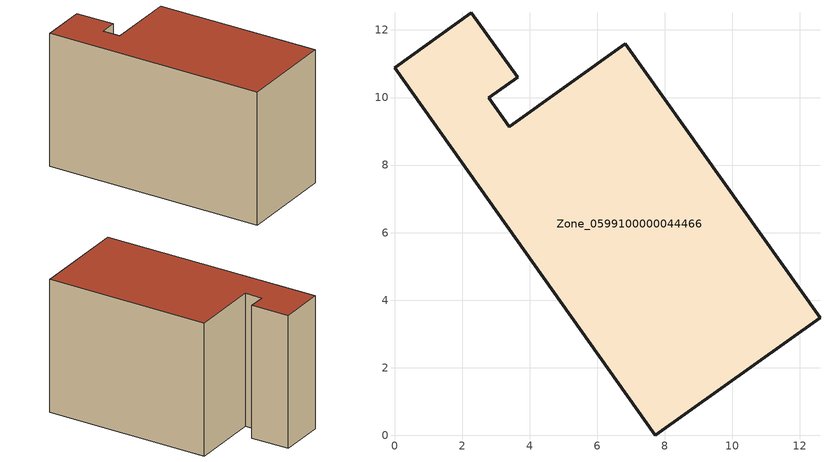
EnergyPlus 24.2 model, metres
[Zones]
Zone_0599100000044466
 floor ground (C_G): 2.28,12.51 3.65,10.6 2.79,10 3.4,9.14 6.84,11.59 12.6,3.48 7.72,0 0,10.88 z0
 wall outside (C_F): 7.72,0 12.6,3.48 6.84,11.59 3.4,9.14 2.79,10 3.65,10.6 2.28,12.51 0,10.88 7.72,0 z0:8.12
 roof outside (C_R): 3.65,10.6 2.28,12.51 0,10.88 7.72,0 12.6,3.48 6.84,11.59 3.4,9.14 2.79,10 z8.12
[BUILDING]
Pand.0599100000044466: North Axis=0; Terrain=City; Loads Convergence Tolerance Value=0.04; Temperature Convergence Tolerance Value=0.4; Solar Distribution=FullExterior; Maximum Number of Warmup Days=25; Minimum Number of Warmup Days=1
[Site:Location]
Rotterdam.The.Hague.AP_ZH_NLD Design_Conditions: Latitude=51.96; Longitude=4.45; Time Zone=1; Elevation=-4.5
[SITE:GROUNDTEMPERATURE:BUILDINGSURFACE]
18, 18, 18, 18, 18, 18, 18, 18, 18, 18, 18, 18
[MATERIAL] Thermal Absorptance=0.9; Solar Absorptance=0.7; Visible Absorptance=0.7
Name | Roughness | Thickness | Conductivity | Density | Specific Heat
G.TC.1975-1991 | MediumSmooth | 0.15 | 0.288461 | 540 | 1210
F.TC.1975-1991 | Rough | 0.3 | 0.230769 | 1920 | 840
R.TC.1975-1991 | MediumRough | 0.2 | 0.153846 | 1500 | 1000
[CONSTRUCTION]
C_G: G.TC.1975-1991
C_F: F.TC.1975-1991
C_R: R.TC.1975-1991
[ZONE]
Zone_0599100000044466: Type=1; Multiplier=1; Ceiling Height=Autocalculate; Volume=Autocalculate; Floor Area=autocalculate; Part of Total Floor Area=Yes
[ZONEINFILTRATION:DESIGNFLOWRATE]
Infil_Zone_0599100000044466: Zone or ZoneList or Space or SpaceList=Zone_0599100000044466; Schedule=AlwaysOn; Design Flow Rate Calculation Method=Flow/Area; Flow Rate per Floor Area=0.003; Constant Term Coefficient=1; Temperature Term Coefficient=0; Velocity Term Coefficient=0; Velocity Squared Term Coefficient=0
[HVACTEMPLATE:ZONE:IDEALLOADSAIRSYSTEM]
Zone_0599100000044466: Maximum Heating Supply Air Temperature=50; Minimum Cooling Supply Air Temperature=13; Maximum Heating Supply Air Humidity Ratio=0.0156; Minimum Cooling Supply Air Humidity Ratio=0.0077; Heating Limit=NoLimit; Cooling Limit=NoLimit; Dehumidification Control Type=ConstantSensibleHeatRatio; Cooling Sensible Heat Ratio=0.7; Dehumidification Setpoint=60; Humidification Control Type=None; Humidification Setpoint=30; Outdoor Air Method=None; Outdoor Air Flow Rate per Person=0.00944; Outdoor Air Flow Rate per Zone Floor Area=0; Outdoor Air Flow Rate per Zone=0; Demand Controlled Ventilation Type=None; Outdoor Air Economizer Type=NoEconomizer; Heat Recovery Type=None; Sensible Heat Recovery Effectiveness=0.7; Latent Heat Recovery Effectiveness=0.65
[ZONECONTROL:THERMOSTAT]
ThermostatControl_Zone_0599100000044466: Zone or ZoneList=Zone_0599100000044466; Control Type Schedule=DualSetpointControlType; Control 1=Thermostat_Zone_0599100000044466; Temperature Difference Between Cutout And Setpoint=0
[THERMOSTATSETPOINT:DUALSETPOINT]
Thermostat_Zone_0599100000044466: Heating Setpoint Temperature Schedule=HeatingSetpoint_Zone_0599100000044466; Cooling Setpoint Temperature Schedule=CoolingSetpoint_Zone_0599100000044466
[SCHEDULE:COMPACT]
HeatingSetpoint_Zone_0599100000044466: Through: 12/31, For: AllDays, Until: 24:00, 21
CoolingSetpoint_Zone_0599100000044466: Through: 12/31, For: AllDays, Until: 24:00, 24
DualSetpointControlType: Through: 12/31, For: AllDays, Until: 24:00, 4
AlwaysOn: Through: 12/31, For: AllDays, Until: 24:00, 1
